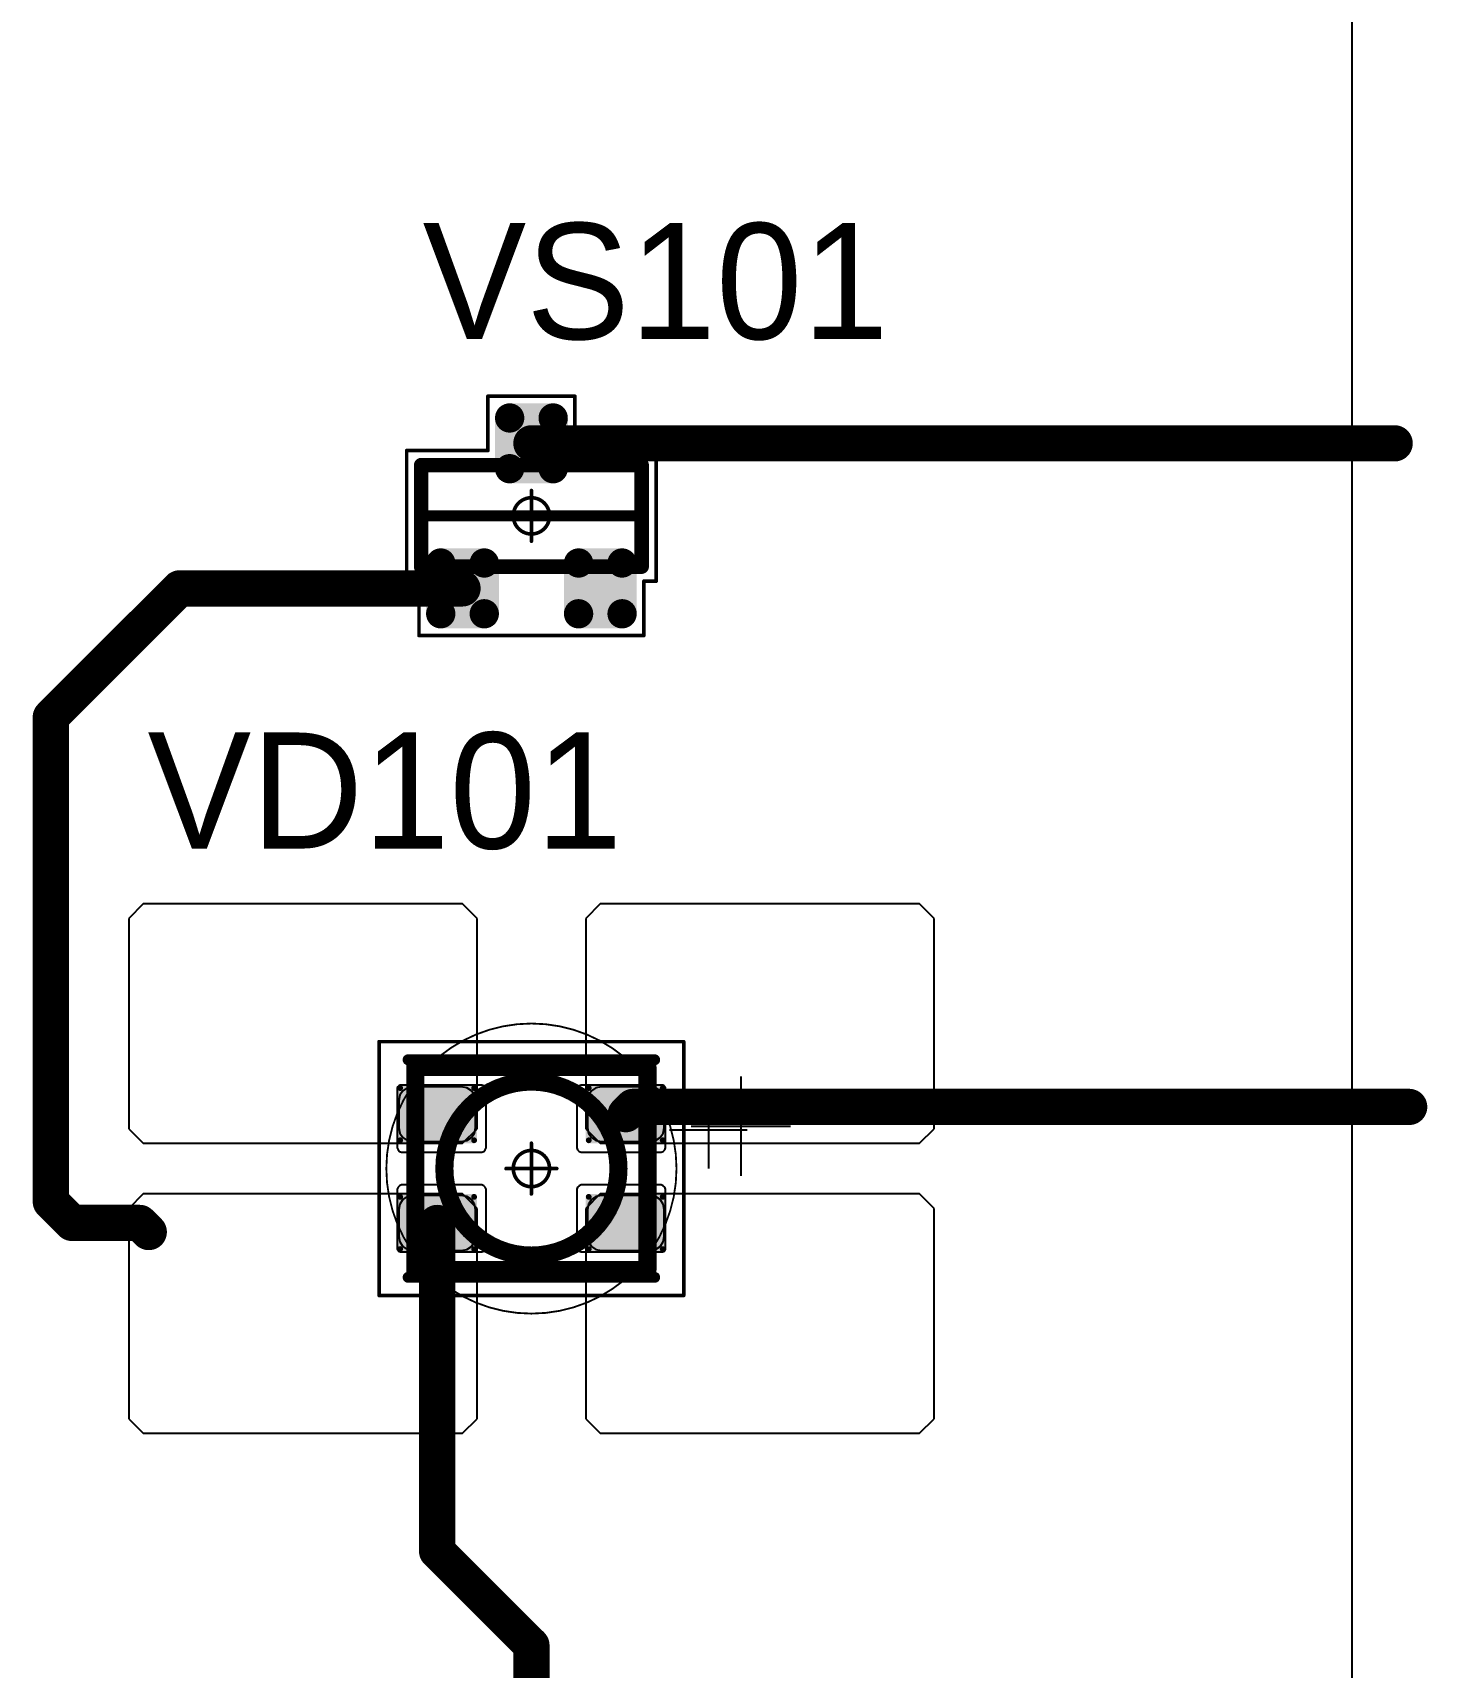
# Model space of a CAD drawing. Header units: millimetres. Extents: x 0 to 400, y 0 to 514.
# Drawn here: x 293.13 to 312.35, y 185.62 to 208.16 of the extents above; entities that cross this region are included whole.
import ezdxf

# ---------------------------------------------------------------- set-up
doc = ezdxf.new("R2010")
doc.units = ezdxf.units.MM
for name, color, linetype in [('Mechanical13', 56, 'Continuous'), ('Mechanical15', 56, 'Continuous'), ('Mechanical2', 216, 'Continuous'), ('TopLayer', 1, 'Continuous'), ('TopOverlay', 2, 'Continuous'), ('TopPaste', 8, 'Continuous'), ('TopSolder', 216, 'Continuous')]:
    doc.layers.add(name, color=color, linetype=linetype)

# ---------------------------------------------------------------- blocks, each defined once
blk = doc.blocks.new('SOT23_81')
at = {"layer": 'Mechanical13', "const_width": 0.2}
for points in [[(-0.7, 1.52), (0.7, 1.52)], [(-0.7, 1.52), (-0.7, -1.52)], [(0.7, 1.52), (0.7, -1.52)], [(-0.7, -1.52), (0.7, -1.52)]]:
    blk.add_lwpolyline(points, dxfattribs=at)
at = {"layer": 'Mechanical13', "const_width": 0.1}
for points in [[(-0.75, 1.52, 1), (-0.65, 1.52, 1)], [(-0.75, 1.52, 1), (-0.65, 1.52, 1)], [(0.65, 1.52, 1), (0.75, 1.52, 1)], [(0.65, 1.52, 1), (0.75, 1.52, 1)], [(-0.75, -1.52, 1), (-0.65, -1.52, 1)], [(-0.75, -1.52, 1), (-0.65, -1.52, 1)], [(0.65, -1.52, 1), (0.75, -1.52, 1)], [(0.65, -1.52, 1), (0.75, -1.52, 1)]]:
    blk.add_lwpolyline(points, format="xyb", close=True, dxfattribs=at)
at = {"layer": 'Mechanical15', "const_width": 0.05}
for points in [[(-0.9, 1.72), (-0.9, 1.55)], [(-0.9, 1.72), (0.9, 1.72)], [(0.9, 1.72), (0.9, 0.6)], [(-1.65, 1.55), (-1.65, -1.55)], [(-1.65, 1.55), (-0.9, 1.55)], [(0.9, 0.6), (1.65, 0.6)], [(1.65, 0.6), (1.65, -0.6)], [(0, 0.35), (0, -0.35)], [(-0.35, 0), (0.35, 0)], [(0.9, -0.6), (1.65, -0.6)], [(0.9, -0.6), (0.9, -1.72)], [(-1.65, -1.55), (-0.9, -1.55)], [(-0.9, -1.55), (-0.9, -1.72)], [(-0.9, -1.72), (0.9, -1.72)]]:
    blk.add_lwpolyline(points, dxfattribs=at)
at = {"layer": 'Mechanical15'}
for points, const_width in [([(-0.913, 1.72, 1), (-0.888, 1.72, 1)], 0.025), ([(-0.913, 1.72, 1), (-0.888, 1.72, 1)], 0.025), ([(0.888, 1.72, 1), (0.913, 1.72, 1)], 0.025), ([(0.888, 1.72, 1), (0.913, 1.72, 1)], 0.025), ([(-1.662, 1.55, 1), (-1.637, 1.55, 1)], 0.025), ([(-1.662, 1.55, 1), (-1.637, 1.55, 1)], 0.025), ([(-0.913, 1.55, 1), (-0.888, 1.55, 1)], 0.025), ([(-0.913, 1.55, 1), (-0.888, 1.55, 1)], 0.025), ([(0.888, 0.6, 1), (0.913, 0.6, 1)], 0.025), ([(0.888, 0.6, 1), (0.913, 0.6, 1)], 0.025), ([(1.637, 0.6, 1), (1.662, 0.6, 1)], 0.025), ([(1.637, 0.6, 1), (1.662, 0.6, 1)], 0.025), ([(0.25, 0, 1), (-0.25, 0, 1)], 0.05), ([(-0.012, 0.35, 1), (0.012, 0.35, 1)], 0.025), ([(-0.362, 0, 1), (-0.337, 0, 1)], 0.025), ([(-0.262, 0, 1), (-0.238, 0, 1)], 0.025), ([(0.238, 0, 1), (0.262, 0, 1)], 0.025), ([(0.337, 0, 1), (0.362, 0, 1)], 0.025), ([(-0.012, -0.35, 1), (0.012, -0.35, 1)], 0.025), ([(0.888, -0.6, 1), (0.913, -0.6, 1)], 0.025), ([(0.888, -0.6, 1), (0.913, -0.6, 1)], 0.025), ([(1.637, -0.6, 1), (1.662, -0.6, 1)], 0.025), ([(1.637, -0.6, 1), (1.662, -0.6, 1)], 0.025), ([(-1.662, -1.55, 1), (-1.637, -1.55, 1)], 0.025), ([(-1.662, -1.55, 1), (-1.637, -1.55, 1)], 0.025), ([(-0.913, -1.55, 1), (-0.888, -1.55, 1)], 0.025), ([(-0.913, -1.55, 1), (-0.888, -1.55, 1)], 0.025), ([(-0.913, -1.72, 1), (-0.888, -1.72, 1)], 0.025), ([(-0.913, -1.72, 1), (-0.888, -1.72, 1)], 0.025), ([(0.888, -1.72, 1), (0.913, -1.72, 1)], 0.025), ([(0.888, -1.72, 1), (0.913, -1.72, 1)], 0.025)]:
    blk.add_lwpolyline(points, format="xyb", close=True, dxfattribs=dict(at, const_width=const_width))
at = {"layer": 'TopLayer', "const_width": 0.1}
for points in [[(-1.4, 1.25, 1), (-1.3, 1.25, 1)], [(-0.7, 1.25, 1), (-0.6, 1.25, 1)], [(-1.4, 0.65, 1), (-1.3, 0.65, 1)], [(-0.7, 0.65, 1), (-0.6, 0.65, 1)], [(0.6, 0.3, 1), (0.7, 0.3, 1)], [(1.3, 0.3, 1), (1.4, 0.3, 1)], [(0.6, -0.3, 1), (0.7, -0.3, 1)], [(1.3, -0.3, 1), (1.4, -0.3, 1)], [(-1.4, -0.65, 1), (-1.3, -0.65, 1)], [(-0.7, -0.65, 1), (-0.6, -0.65, 1)], [(-1.4, -1.25, 1), (-1.3, -1.25, 1)], [(-0.7, -1.25, 1), (-0.6, -1.25, 1)]]:
    blk.add_lwpolyline(points, format="xyb", close=True, dxfattribs=at)
at = {"layer": 'TopLayer'}
for points in [[(-1.45, 1.25), (-1.45, 0.65), (-0.55, 1.25), (-0.55, 0.65)], [(-1.35, 1.35), (-1.35, 0.55), (-0.65, 1.35), (-0.65, 0.55)], [(0.55, 0.3), (0.55, -0.3), (1.45, 0.3), (1.45, -0.3)], [(0.65, 0.4), (0.65, -0.4), (1.35, 0.4), (1.35, -0.4)], [(-1.45, -0.65), (-1.45, -1.25), (-0.55, -0.65), (-0.55, -1.25)], [(-1.35, -0.55), (-1.35, -1.35), (-0.65, -0.55), (-0.65, -1.35)]]:
    blk.add_solid(points, dxfattribs=at)
at = {"layer": 'TopOverlay', "const_width": 0.15}
blk.add_lwpolyline([(0, 1.5), (0, -1.5)], dxfattribs=at)
at = {"layer": 'TopOverlay', "const_width": 0.075}
for points in [[(-0.038, 1.5, 1), (0.038, 1.5, 1)], [(-0.038, -1.5, 1), (0.038, -1.5, 1)]]:
    blk.add_lwpolyline(points, format="xyb", close=True, dxfattribs=at)
at = {"layer": 'TopPaste', "const_width": 0.075}
for points in [[(-1.387, 1.25, 1), (-1.313, 1.25, 1)], [(-0.687, 1.25, 1), (-0.613, 1.25, 1)], [(-1.387, 0.65, 1), (-1.313, 0.65, 1)], [(-0.687, 0.65, 1), (-0.613, 0.65, 1)], [(0.613, 0.3, 1), (0.687, 0.3, 1)], [(1.313, 0.3, 1), (1.387, 0.3, 1)], [(0.613, -0.3, 1), (0.687, -0.3, 1)], [(1.313, -0.3, 1), (1.387, -0.3, 1)], [(-1.387, -0.65, 1), (-1.313, -0.65, 1)], [(-0.687, -0.65, 1), (-0.613, -0.65, 1)], [(-1.387, -1.25, 1), (-1.313, -1.25, 1)], [(-0.687, -1.25, 1), (-0.613, -1.25, 1)]]:
    blk.add_lwpolyline(points, format="xyb", close=True, dxfattribs=at)
at = {"layer": 'TopPaste'}
for points in [[(-1.425, 1.25), (-1.425, 0.65), (-0.575, 1.25), (-0.575, 0.65)], [(-1.35, 1.325), (-1.35, 0.575), (-0.65, 1.325), (-0.65, 0.575)], [(0.575, 0.3), (0.575, -0.3), (1.425, 0.3), (1.425, -0.3)], [(0.65, 0.375), (0.65, -0.375), (1.35, 0.375), (1.35, -0.375)], [(-1.425, -0.65), (-1.425, -1.25), (-0.575, -0.65), (-0.575, -1.25)], [(-1.35, -0.575), (-1.35, -1.325), (-0.65, -0.575), (-0.65, -1.325)]]:
    blk.add_solid(points, dxfattribs=at)
at = {"layer": 'TopSolder', "const_width": 0.202}
for points in [[(-1.451, 1.25, 1), (-1.249, 1.25, 1)], [(-0.751, 1.25, 1), (-0.549, 1.25, 1)], [(-1.451, 0.65, 1), (-1.249, 0.65, 1)], [(-0.751, 0.65, 1), (-0.549, 0.65, 1)], [(0.549, 0.3, 1), (0.751, 0.3, 1)], [(1.249, 0.3, 1), (1.451, 0.3, 1)], [(0.549, -0.3, 1), (0.751, -0.3, 1)], [(1.249, -0.3, 1), (1.451, -0.3, 1)], [(-1.451, -0.65, 1), (-1.249, -0.65, 1)], [(-0.751, -0.65, 1), (-0.549, -0.65, 1)], [(-1.451, -1.25, 1), (-1.249, -1.25, 1)], [(-0.751, -1.25, 1), (-0.549, -1.25, 1)]]:
    blk.add_lwpolyline(points, format="xyb", close=True, dxfattribs=at)
at = {"layer": 'TopSolder'}
for points in [[(-1.35, 1.452), (-1.35, 0.448), (-0.65, 1.452), (-0.65, 0.448)], [(-1.552, 1.25), (-1.552, 0.65), (-0.448, 1.25), (-0.448, 0.65)], [(0.65, 0.502), (0.65, -0.502), (1.35, 0.502), (1.35, -0.502)], [(0.448, 0.3), (0.448, -0.3), (1.552, 0.3), (1.552, -0.3)], [(-1.35, -0.448), (-1.35, -1.452), (-0.65, -0.448), (-0.65, -1.452)], [(-1.552, -0.65), (-1.552, -1.25), (-0.448, -0.65), (-0.448, -1.25)]]:
    blk.add_solid(points, dxfattribs=at)
blk = doc.blocks.new('E65F_254')
at = {"layer": 'Mechanical13'}
for p, q in [((2.441, 1.071), (2.441, 0)), ((1.905, 0.536), (2.976, 0.536))]:
    blk.add_line(p, q, dxfattribs=at)
at = {"layer": 'Mechanical13', "const_width": 0.25}
for points in [[(-1.6, -1.4), (-1.6, 1.4)], [(-1.6, 1.4), (1.6, 1.4)], [(1.6, -1.4), (1.6, 1.4)], [(-1.6, -1.4), (1.6, -1.4)]]:
    blk.add_lwpolyline(points, dxfattribs=at)
at = {"layer": 'Mechanical13'}
for points, const_width in [([(-1.663, 1.4, 1), (-1.538, 1.4, 1)], 0.125), ([(-1.663, 1.4, 1), (-1.538, 1.4, 1)], 0.125), ([(1.537, 1.4, 1), (1.662, 1.4, 1)], 0.125), ([(1.537, 1.4, 1), (1.662, 1.4, 1)], 0.125), ([(1.2, 0, 1), (-1.2, 0, 1)], 0.25), ([(-1.263, 0, 1), (-1.138, 0, 1)], 0.125), ([(1.137, 0, 1), (1.262, 0, 1)], 0.125), ([(-1.663, -1.4, 1), (-1.538, -1.4, 1)], 0.125), ([(-1.663, -1.4, 1), (-1.538, -1.4, 1)], 0.125), ([(1.537, -1.4, 1), (1.662, -1.4, 1)], 0.125), ([(1.537, -1.4, 1), (1.662, -1.4, 1)], 0.125)]:
    blk.add_lwpolyline(points, format="xyb", close=True, dxfattribs=dict(at, const_width=const_width))
at = {"layer": 'Mechanical15', "const_width": 0.05}
for points in [[(-2.1, 1.75), (2.1, 1.75)], [(-2.1, -1.75), (-2.1, 1.75)], [(2.1, -1.75), (2.1, 1.75)], [(0, -0.35), (0, 0.35)], [(0, -0.35), (0, 0.35)], [(-0.35, 0), (0.35, 0)], [(-0.35, 0), (0.35, 0)], [(-2.1, -1.75), (2.1, -1.75)]]:
    blk.add_lwpolyline(points, dxfattribs=at)
at = {"layer": 'Mechanical15'}
for points, const_width in [([(-2.113, 1.75, 1), (-2.088, 1.75, 1)], 0.025), ([(-2.113, 1.75, 1), (-2.088, 1.75, 1)], 0.025), ([(2.087, 1.75, 1), (2.112, 1.75, 1)], 0.025), ([(2.087, 1.75, 1), (2.112, 1.75, 1)], 0.025), ([(0.25, 0, 1), (-0.25, 0, 1)], 0.05), ([(0.25, 0, 1), (-0.25, 0, 1)], 0.05), ([(-0.013, 0.35, 1), (0.012, 0.35, 1)], 0.025), ([(-0.013, 0.35, 1), (0.012, 0.35, 1)], 0.025), ([(-0.363, 0, 1), (-0.338, 0, 1)], 0.025), ([(-0.363, 0, 1), (-0.338, 0, 1)], 0.025), ([(-0.263, 0, 1), (-0.238, 0, 1)], 0.025), ([(-0.263, 0, 1), (-0.238, 0, 1)], 0.025), ([(0.237, 0, 1), (0.262, 0, 1)], 0.025), ([(0.237, 0, 1), (0.262, 0, 1)], 0.025), ([(0.337, 0, 1), (0.362, 0, 1)], 0.025), ([(0.337, 0, 1), (0.362, 0, 1)], 0.025), ([(-0.013, -0.35, 1), (0.012, -0.35, 1)], 0.025), ([(-0.013, -0.35, 1), (0.012, -0.35, 1)], 0.025), ([(-2.113, -1.75, 1), (-2.088, -1.75, 1)], 0.025), ([(-2.113, -1.75, 1), (-2.088, -1.75, 1)], 0.025), ([(2.087, -1.75, 1), (2.112, -1.75, 1)], 0.025), ([(2.087, -1.75, 1), (2.112, -1.75, 1)], 0.025)]:
    blk.add_lwpolyline(points, format="xyb", close=True, dxfattribs=dict(at, const_width=const_width))
at = {"layer": 'TopLayer'}
for p, q in [((-5.35, 3.65), (-5.55, 3.45)), ((-0.95, 3.65), (-5.35, 3.65)), ((-5.35, 3.65), (-5.35, 3.65)), ((-0.75, 3.45), (-0.95, 3.65)), ((0.95, 3.65), (0.75, 3.45)), ((5.35, 3.65), (0.95, 3.65)), ((0.95, 3.65), (0.95, 3.65)), ((5.55, 3.45), (5.35, 3.65)), ((-5.55, 3.45), (-5.55, 3.45)), ((-5.55, 3.45), (-5.55, 0.55)), ((-0.75, 0.55), (-0.75, 3.45)), ((0.75, 3.45), (0.75, 3.45)), ((0.75, 3.45), (0.75, 0.55)), ((5.55, 0.55), (5.55, 3.45)), ((-5.55, 0.55), (-5.35, 0.35)), ((-0.95, 0.35), (-0.75, 0.55)), ((0.75, 0.55), (0.95, 0.35)), ((5.35, 0.35), (5.55, 0.55)), ((-5.35, 0.35), (-0.95, 0.35)), ((0.95, 0.35), (5.35, 0.35)), ((-5.35, -0.35), (-5.55, -0.55)), ((-0.95, -0.35), (-5.35, -0.35)), ((-5.35, -0.35), (-5.35, -0.35)), ((-0.75, -0.55), (-0.95, -0.35)), ((0.95, -0.35), (0.75, -0.55)), ((5.35, -0.35), (0.95, -0.35)), ((0.95, -0.35), (0.95, -0.35)), ((5.55, -0.55), (5.35, -0.35)), ((-5.55, -0.55), (-5.55, -0.55)), ((-5.55, -0.55), (-5.55, -3.45)), ((-0.75, -3.45), (-0.75, -0.55)), ((0.75, -0.55), (0.75, -0.55)), ((0.75, -0.55), (0.75, -3.45)), ((5.55, -3.45), (5.55, -0.55)), ((-5.55, -3.45), (-5.35, -3.65)), ((-0.95, -3.65), (-0.75, -3.45)), ((0.75, -3.45), (0.95, -3.65)), ((5.35, -3.65), (5.55, -3.45)), ((-5.35, -3.65), (-0.95, -3.65)), ((0.95, -3.65), (5.35, -3.65))]:
    blk.add_line(p, q, dxfattribs=at)
at = {"layer": 'TopLayer', "const_width": 0.04}
for points in [[(-1.83, 1.11, 1), (-1.79, 1.11, 1)], [(-0.81, 1.11, 1), (-0.77, 1.11, 1)], [(0.77, 1.11, 1), (0.81, 1.11, 1)], [(1.79, 1.11, 1), (1.83, 1.11, 1)], [(-1.83, 0.39, 1), (-1.79, 0.39, 1)], [(-0.81, 0.39, 1), (-0.77, 0.39, 1)], [(0.77, 0.39, 1), (0.81, 0.39, 1)], [(1.79, 0.39, 1), (1.83, 0.39, 1)], [(-1.83, -0.39, 1), (-1.79, -0.39, 1)], [(-0.81, -0.39, 1), (-0.77, -0.39, 1)], [(0.77, -0.39, 1), (0.81, -0.39, 1)], [(1.79, -0.39, 1), (1.83, -0.39, 1)], [(-1.83, -1.11, 1), (-1.79, -1.11, 1)], [(-0.81, -1.11, 1), (-0.77, -1.11, 1)], [(0.77, -1.11, 1), (0.81, -1.11, 1)], [(1.79, -1.11, 1), (1.83, -1.11, 1)]]:
    blk.add_lwpolyline(points, format="xyb", close=True, dxfattribs=at)
at = {"layer": 'TopLayer'}
for points in [[(-1.81, 1.15), (-1.81, 0.35), (-0.79, 1.15), (-0.79, 0.35)], [(0.79, 1.15), (0.79, 0.35), (1.81, 1.15), (1.81, 0.35)], [(-1.85, 1.11), (-1.85, 0.39), (-0.75, 1.11), (-0.75, 0.39)], [(0.75, 1.11), (0.75, 0.39), (1.85, 1.11), (1.85, 0.39)], [(-1.85, -0.39), (-1.85, -1.11), (-0.75, -0.39), (-0.75, -1.11)], [(-1.81, -0.35), (-1.81, -1.15), (-0.79, -0.35), (-0.79, -1.15)], [(0.75, -0.39), (0.75, -1.11), (1.85, -0.39), (1.85, -1.11)], [(0.79, -0.35), (0.79, -1.15), (1.81, -0.35), (1.81, -1.15)]]:
    blk.add_solid(points, dxfattribs=at)
at = {"layer": 'TopOverlay'}
for p, q in [((2.886, 1.271), (2.886, -0.1)), ((2.2, 0.586), (3.571, 0.586))]:
    blk.add_line(p, q, dxfattribs=at)
at = {"layer": 'TopOverlay', "const_width": 0.15}
for points in [[(-1.7, 1.5), (1.7, 1.5)], [(-1.7, -1.5), (1.7, -1.5)]]:
    blk.add_lwpolyline(points, dxfattribs=at)
at = {"layer": 'TopOverlay', "const_width": 0.075}
for points in [[(-1.738, 1.5, 1), (-1.663, 1.5, 1)], [(1.662, 1.5, 1), (1.737, 1.5, 1)], [(-1.738, -1.5, 1), (-1.663, -1.5, 1)], [(1.662, -1.5, 1), (1.737, -1.5, 1)]]:
    blk.add_lwpolyline(points, format="xyb", close=True, dxfattribs=at)
at = {"layer": 'TopPaste'}
for p, q in [((-1.638, 1.129), (-1.711, 1.114)), ((-0.963, 1.129), (-1.638, 1.129)), ((-0.889, 1.114), (-0.963, 1.129)), ((0.962, 1.129), (0.889, 1.114)), ((1.637, 1.129), (0.962, 1.129)), ((1.711, 1.114), (1.637, 1.129)), ((-1.814, 1.011), (-1.829, 0.938)), ((-1.829, 0.938), (-1.829, 0.563)), ((-1.773, 1.073), (-1.814, 1.011)), ((-1.711, 1.114), (-1.773, 1.073)), ((-0.827, 1.073), (-0.889, 1.114)), ((-0.786, 1.011), (-0.827, 1.073)), ((-0.771, 0.938), (-0.786, 1.011)), ((-0.771, 0.563), (-0.771, 0.938)), ((0.786, 1.011), (0.771, 0.938)), ((0.771, 0.938), (0.771, 0.563)), ((0.827, 1.073), (0.786, 1.011)), ((0.889, 1.114), (0.827, 1.073)), ((1.773, 1.073), (1.711, 1.114)), ((1.814, 1.011), (1.773, 1.073)), ((1.829, 0.938), (1.814, 1.011)), ((1.829, 0.563), (1.829, 0.938)), ((-1.829, 0.563), (-1.814, 0.489)), ((-1.814, 0.489), (-1.773, 0.427)), ((-0.827, 0.427), (-0.786, 0.489)), ((-0.786, 0.489), (-0.771, 0.563)), ((0.771, 0.563), (0.786, 0.489)), ((0.786, 0.489), (0.827, 0.427)), ((1.773, 0.427), (1.814, 0.489)), ((1.814, 0.489), (1.829, 0.563)), ((-1.773, 0.427), (-1.711, 0.386)), ((-1.711, 0.386), (-1.638, 0.371)), ((-1.638, 0.371), (-0.963, 0.371)), ((-0.963, 0.371), (-0.889, 0.386)), ((-0.889, 0.386), (-0.827, 0.427)), ((0.827, 0.427), (0.889, 0.386)), ((0.889, 0.386), (0.962, 0.371)), ((0.962, 0.371), (1.637, 0.371)), ((1.637, 0.371), (1.711, 0.386)), ((1.711, 0.386), (1.773, 0.427)), ((-1.773, -0.427), (-1.814, -0.489)), ((-1.711, -0.386), (-1.773, -0.427)), ((-1.638, -0.371), (-1.711, -0.386)), ((-0.963, -0.371), (-1.638, -0.371)), ((-0.889, -0.386), (-0.963, -0.371)), ((-0.827, -0.427), (-0.889, -0.386)), ((-0.786, -0.489), (-0.827, -0.427)), ((0.827, -0.427), (0.786, -0.489)), ((0.889, -0.386), (0.827, -0.427)), ((0.962, -0.371), (0.889, -0.386)), ((1.637, -0.371), (0.962, -0.371)), ((1.711, -0.386), (1.637, -0.371)), ((1.773, -0.427), (1.711, -0.386)), ((1.814, -0.489), (1.773, -0.427)), ((-1.814, -0.489), (-1.829, -0.563)), ((-1.829, -0.563), (-1.829, -0.938)), ((-0.771, -0.563), (-0.786, -0.489)), ((-0.771, -0.938), (-0.771, -0.563)), ((0.786, -0.489), (0.771, -0.563)), ((0.771, -0.563), (0.771, -0.938)), ((1.829, -0.563), (1.814, -0.489)), ((1.829, -0.938), (1.829, -0.563)), ((-1.829, -0.938), (-1.814, -1.011)), ((-1.814, -1.011), (-1.773, -1.073)), ((-1.773, -1.073), (-1.711, -1.114)), ((-1.711, -1.114), (-1.638, -1.129)), ((-0.963, -1.129), (-0.889, -1.114)), ((-0.889, -1.114), (-0.827, -1.073)), ((-0.827, -1.073), (-0.786, -1.011)), ((-0.786, -1.011), (-0.771, -0.938)), ((0.771, -0.938), (0.786, -1.011)), ((0.786, -1.011), (0.827, -1.073)), ((0.827, -1.073), (0.889, -1.114)), ((0.889, -1.114), (0.962, -1.129)), ((1.637, -1.129), (1.711, -1.114)), ((1.711, -1.114), (1.773, -1.073)), ((1.773, -1.073), (1.814, -1.011)), ((1.814, -1.011), (1.829, -0.938)), ((-1.638, -1.129), (-0.963, -1.129)), ((0.962, -1.129), (1.637, -1.129))]:
    blk.add_line(p, q, dxfattribs=at)
at = {"layer": 'TopSolder'}
for p, q in [((-1.842, 1.129), (-1.85, 1.111)), ((-1.828, 1.143), (-1.842, 1.129)), ((-1.81, 1.151), (-1.828, 1.143)), ((-1.8, 1.151), (-1.81, 1.151)), ((-0.7, 1.151), (-1.8, 1.151)), ((-0.685, 1.151), (-0.7, 1.151)), ((-0.7, 1.151), (-0.7, 1.151)), ((-0.658, 1.139), (-0.685, 1.151)), ((-0.636, 1.118), (-0.658, 1.139)), ((0.657, 1.139), (0.636, 1.118)), ((0.685, 1.151), (0.657, 1.139)), ((0.7, 1.151), (0.685, 1.151)), ((1.8, 1.151), (0.7, 1.151)), ((1.81, 1.151), (1.8, 1.151)), ((1.8, 1.151), (1.8, 1.151)), ((1.828, 1.143), (1.81, 1.151)), ((1.842, 1.129), (1.828, 1.143)), ((1.85, 1.111), (1.842, 1.129)), ((-1.85, 1.111), (-1.85, 1.101)), ((-1.85, 1.101), (-1.85, 1.101)), ((-1.85, 1.101), (-1.85, 0.301)), ((-0.625, 1.09), (-0.636, 1.118)), ((-0.625, 1.076), (-0.625, 1.09)), ((-0.625, 0.301), (-0.625, 1.076)), ((0.636, 1.118), (0.625, 1.09)), ((0.625, 1.09), (0.625, 1.076)), ((0.625, 1.076), (0.625, 1.076)), ((0.625, 1.076), (0.625, 0.301)), ((1.85, 1.101), (1.85, 1.111)), ((1.85, 0.301), (1.85, 1.101)), ((-1.85, 0.301), (-1.85, 0.286)), ((-1.85, 0.286), (-1.839, 0.258)), ((-1.839, 0.258), (-1.818, 0.237)), ((-1.818, 0.237), (-1.79, 0.226)), ((-1.79, 0.226), (-1.775, 0.226)), ((-1.775, 0.226), (-1.775, 0.226)), ((-1.775, 0.226), (-0.7, 0.226)), ((-0.7, 0.226), (-0.685, 0.226)), ((-0.685, 0.226), (-0.658, 0.237)), ((-0.658, 0.237), (-0.636, 0.258)), ((-0.636, 0.258), (-0.625, 0.286)), ((-0.625, 0.286), (-0.625, 0.301)), ((-0.625, 0.301), (-0.625, 0.301)), ((0.625, 0.301), (0.625, 0.286)), ((0.625, 0.286), (0.636, 0.258)), ((0.636, 0.258), (0.657, 0.237)), ((0.657, 0.237), (0.685, 0.226)), ((0.685, 0.226), (0.7, 0.226)), ((0.7, 0.226), (0.7, 0.226)), ((0.7, 0.226), (1.775, 0.226)), ((1.775, 0.226), (1.79, 0.226)), ((1.79, 0.226), (1.817, 0.237)), ((1.817, 0.237), (1.839, 0.258)), ((1.839, 0.258), (1.85, 0.286)), ((1.85, 0.286), (1.85, 0.301)), ((1.85, 0.301), (1.85, 0.301)), ((-1.79, -0.224), (-1.818, -0.236)), ((-1.775, -0.224), (-1.79, -0.224)), ((-0.7, -0.224), (-1.775, -0.224)), ((-0.685, -0.224), (-0.7, -0.224)), ((-0.7, -0.224), (-0.7, -0.224)), ((-0.658, -0.236), (-0.685, -0.224)), ((0.685, -0.224), (0.657, -0.236)), ((0.7, -0.224), (0.685, -0.224)), ((1.775, -0.224), (0.7, -0.224)), ((1.79, -0.224), (1.775, -0.224)), ((1.775, -0.224), (1.775, -0.224)), ((1.817, -0.236), (1.79, -0.224)), ((-1.839, -0.257), (-1.85, -0.285)), ((-1.85, -0.285), (-1.85, -0.299)), ((-1.85, -0.299), (-1.85, -0.299)), ((-1.85, -0.299), (-1.85, -1.099)), ((-1.818, -0.236), (-1.839, -0.257)), ((-0.636, -0.257), (-0.658, -0.236)), ((-0.625, -0.285), (-0.636, -0.257)), ((-0.625, -0.299), (-0.625, -0.285)), ((-0.625, -1.074), (-0.625, -0.299)), ((0.636, -0.257), (0.625, -0.285)), ((0.625, -0.285), (0.625, -0.299)), ((0.625, -0.299), (0.625, -0.299)), ((0.625, -0.299), (0.625, -1.074)), ((0.657, -0.236), (0.636, -0.257)), ((1.839, -0.257), (1.817, -0.236)), ((1.85, -0.285), (1.839, -0.257)), ((1.85, -0.299), (1.85, -0.285)), ((1.85, -1.099), (1.85, -0.299)), ((-1.85, -1.099), (-1.85, -1.109)), ((-1.85, -1.109), (-1.842, -1.128)), ((-0.658, -1.138), (-0.636, -1.117)), ((-0.636, -1.117), (-0.625, -1.089)), ((-0.625, -1.089), (-0.625, -1.074)), ((-0.625, -1.074), (-0.625, -1.074)), ((0.625, -1.074), (0.625, -1.089)), ((0.625, -1.089), (0.636, -1.117)), ((0.636, -1.117), (0.657, -1.138)), ((1.842, -1.128), (1.85, -1.109)), ((1.85, -1.109), (1.85, -1.099)), ((1.85, -1.099), (1.85, -1.099)), ((-1.842, -1.128), (-1.828, -1.142)), ((-1.828, -1.142), (-1.81, -1.149)), ((-1.81, -1.149), (-1.8, -1.149)), ((-1.8, -1.149), (-0.7, -1.149)), ((-1.8, -1.149), (-1.8, -1.149)), ((-0.7, -1.149), (-0.685, -1.149)), ((-0.685, -1.149), (-0.658, -1.138)), ((0.657, -1.138), (0.685, -1.149)), ((0.685, -1.149), (0.7, -1.149)), ((0.7, -1.149), (1.8, -1.149)), ((0.7, -1.149), (0.7, -1.149)), ((1.8, -1.149), (1.81, -1.149)), ((1.81, -1.149), (1.828, -1.142)), ((1.828, -1.142), (1.842, -1.128))]:
    blk.add_line(p, q, dxfattribs=at)

msp = doc.modelspace()

# ---------------------------------------------------------------- linework, layer by layer
at = {"layer": 'Mechanical2'}
for points, const_width in [([(302, 192.5, 1), (298, 192.5, 1)], 0.0254), ([(300, 194.5, 1), (300, 194.5, 1)], 0.0005), ([(297.994, 192.5, 1), (298.006, 192.5, 1)], 0.0127), ([(298, 192.5, 1), (298, 192.5, 1)], 0.0005), ([(301.994, 192.5, 1), (302.006, 192.5, 1)], 0.0127), ([(302, 192.5, 1), (302, 192.5, 1)], 0.0005), ([(300, 190.5, 1), (300, 190.5, 1)], 0.0005)]:
    msp.add_lwpolyline(points, format="xyb", close=True, dxfattribs=dict(at, const_width=const_width))
at = {"layer": 'Mechanical2', "const_width": 0.001}
for points in [[(300, 190.5), (300, 194.5)], [(298, 192.5), (302, 192.5)]]:
    msp.add_lwpolyline(points, dxfattribs=at)
at = {"layer": 'TopLayer'}
msp.add_line((311.312, 142.85), (311.312, 455.236), dxfattribs=at)
at = {"layer": 'TopLayer', "const_width": 0.5}
for points in [[(300, 202.5), (311.9, 202.5)], [(293.375, 198.725), (295.15, 200.5)], [(295.15, 200.5), (299.05, 200.5)], [(293.375, 192.043), (293.375, 198.725)], [(301.3, 193.25), (301.4, 193.35)], [(301.4, 193.35), (312.1, 193.35)], [(293.375, 192.043), (293.668, 191.75)], [(293.668, 191.75), (294.6, 191.75)], [(294.6, 191.75), (294.725, 191.625)], [(298.7, 187.225), (298.7, 191.75)], [(298.7, 187.225), (300, 185.925)], [(300, 182.5), (300, 185.925)]]:
    msp.add_lwpolyline(points, dxfattribs=at)
at = {"layer": 'TopLayer', "const_width": 0.25}
for points in [[(299.875, 202.5, 1), (300.125, 202.5, 1)], [(311.775, 202.5, 1), (312.025, 202.5, 1)], [(295.025, 200.5, 1), (295.275, 200.5, 1)], [(295.025, 200.5, 1), (295.275, 200.5, 1)], [(298.925, 200.5, 1), (299.175, 200.5, 1)], [(293.25, 198.725, 1), (293.5, 198.725, 1)], [(293.25, 198.725, 1), (293.5, 198.725, 1)], [(301.175, 193.25, 1), (301.425, 193.25, 1)], [(301.275, 193.35, 1), (301.525, 193.35, 1)], [(301.275, 193.35, 1), (301.525, 193.35, 1)], [(311.975, 193.35, 1), (312.225, 193.35, 1)], [(293.25, 192.043, 1), (293.5, 192.043, 1)], [(293.25, 192.043, 1), (293.5, 192.043, 1)], [(293.543, 191.75, 1), (293.793, 191.75, 1)], [(293.543, 191.75, 1), (293.793, 191.75, 1)], [(294.475, 191.75, 1), (294.725, 191.75, 1)], [(294.475, 191.75, 1), (294.725, 191.75, 1)], [(294.6, 191.625, 1), (294.85, 191.625, 1)], [(298.575, 191.75, 1), (298.825, 191.75, 1)], [(298.575, 187.225, 1), (298.825, 187.225, 1)], [(298.575, 187.225, 1), (298.825, 187.225, 1)], [(299.875, 185.925, 1), (300.125, 185.925, 1)], [(299.875, 185.925, 1), (300.125, 185.925, 1)]]:
    msp.add_lwpolyline(points, format="xyb", close=True, dxfattribs=at)

# ---------------------------------------------------------------- block references
for name, p, rotation in [('SOT23_81', (300, 201.5), 90), ('E65F_254', (300, 192.5), 360)]:
    msp.add_blockref(name, p, dxfattribs=dict(rotation=rotation))

# ---------------------------------------------------------------- texts
at = {"layer": 'TopOverlay'}
for s, p in [('VS101', (298.501, 203.937)), ('VD101', (294.709, 196.913))]:
    msp.add_text(s, height=1.6, dxfattribs=at).set_placement(p)

doc.saveas('drawing.dxf')
